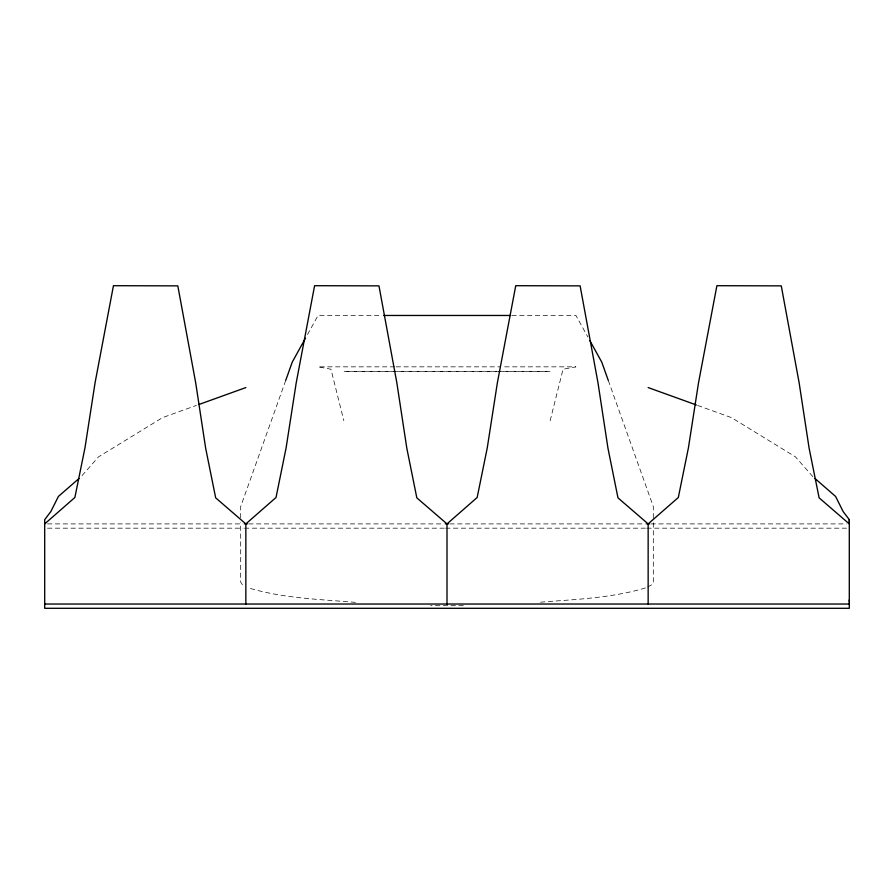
<?xml version="1.0" encoding="UTF-8"?>
<svg xmlns="http://www.w3.org/2000/svg" width="894" height="894" viewBox="0 0 894 894"><rect width="100%" height="100%" fill="white"/><g stroke="black" fill="none" stroke-linecap="round" stroke-linejoin="round"><path stroke-width="0.67" stroke-dasharray="4.47 3.35" d="M550.156 420.705L563.052 369.233L575.937 366.842L502.059 366.842M285.7 380.453L240.687 506.596L240.687 517.704M307.48 334.591L318.063 315.47L382.185 315.47M82.036 475.619L98.597 456.812L162.529 417.632L196.378 405.418M647.647 587L651.637 584.821L653.313 582.05L653.313 518.643M645.468 587.939C610.881 598.309 574.294 599.349 538.523 602.366M463.327 605.696L430.673 605.696M497.187 371.468L343.844 371.323L497.187 371.323M498.573 371.468L550.156 371.323L498.573 371.323M511.815 315.47L575.937 315.47L587.85 336.971M394.723 366.842L318.063 366.842L330.948 369.233L343.844 420.705M396.12 366.842L500.662 366.842M47.494 523.906L243.056 523.906M248.644 523.906L444.206 523.906M449.794 523.906L645.356 523.906M650.944 523.906L846.506 523.906M47.494 528.175L243.056 528.175M244.453 528.175L444.206 528.175M445.603 528.175L645.356 528.175M646.753 528.175L846.506 528.175M355.477 602.366C319.303 599.282 282.258 598.332 247.347 587.548M697.622 405.418L731.471 417.632L795.403 456.812L812.892 476.67M242.363 584.821L240.687 582.05L240.687 522.655M608.3 380.453L653.313 506.596L653.313 517.704"/><path stroke-width="1.34" d="M849.3 602.12L849.3 599.796M849.3 521.984L849.3 519.671L843.176 511.591L835.588 496.438L814.948 478.469M285.7 380.453L292.271 362.059L305.491 338.167M44.7 523.906L74.873 497.489L84.964 447.872L95.088 382.688L113.449 285.7L177.817 285.868L195.685 382.777L205.654 448.185L215.677 497.857L245.85 523.906L245.85 604.031M245.85 523.906L276.022 497.489L286.114 447.872L296.238 382.688L314.599 285.7L378.967 285.868L396.835 382.777L406.804 448.185L416.827 497.857L447 523.906L447 604.031M447 523.906L477.172 497.489L487.264 447.872L497.388 382.688L515.749 285.7L580.117 285.868L597.985 382.777L607.954 448.185L617.977 497.857L648.15 523.906L648.15 604.031M648.15 523.906L678.322 497.489L688.414 447.872L698.538 382.688L716.899 285.7L781.267 285.868L799.135 382.777L809.104 448.185L819.127 497.857L849.3 523.906M79.052 478.469L58.412 496.438L50.88 511.469L44.7 519.671L44.7 608.3L849.3 608.3L849.3 519.671M198.982 404.479L245.85 387.571M383.571 315.47L510.429 315.47M244.453 523.906L247.247 523.906M445.603 523.906L448.397 523.906M646.753 523.906L649.547 523.906M44.7 604.031L849.3 604.031M648.15 387.571L696.314 404.948M589.828 340.558L601.729 362.059L608.3 380.453"/></g></svg>
